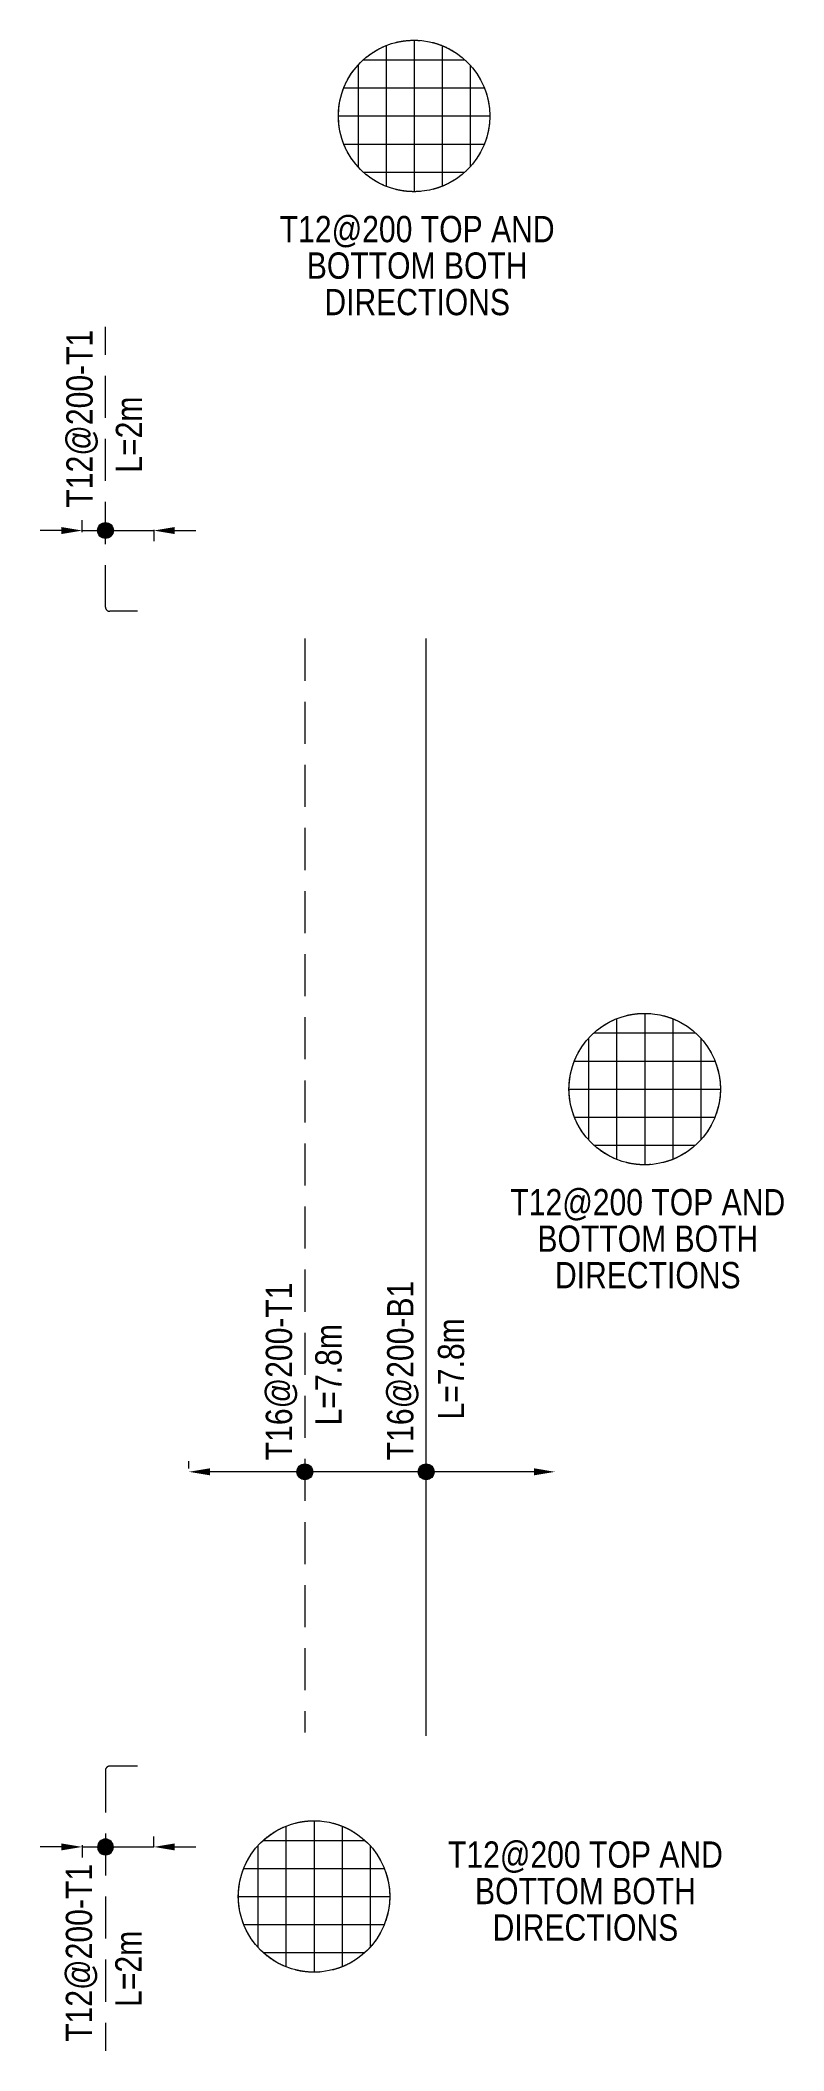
# Model space of a CAD drawing. Header units: millimetres. Extents: x 21640 to 26944, y -19968 to -5629.
import ezdxf

# ---------------------------------------------------------------- set-up
doc = ezdxf.new("R2010")
doc.units = ezdxf.units.MM
doc.header["$LTSCALE"] = 75
doc.header["$MEASUREMENT"] = 0
for name, pattern in [('Dash', [6, 3, -3]), ('Hidden', [6, 4, -2]), ('Hidden 1_16_', [2.38125, 1.5875, -0.79375]), ('Hidden 3_32_', [3.571875, 2.38125, -1.190625])]:
    doc.linetypes.add(name, pattern=pattern)
for name, color, linetype, lineweight in [('A-ANNO-NOTE', 131, 'Continuous', 9), ('A-DETL', 90, 'Continuous', 9), ('A-DETL-GENF', 92, 'Continuous', 9), ('A-DETL-HDLN', 90, 'Hidden 3_32_', 9), ('A-DETL-THIN', 151, 'Continuous', 9), ('A-WALL-HDLN', 110, 'Dash', 13), ('G-ANNO-SYMB', 111, 'Continuous', 9), ('G-ANNO-TEXT', 231, 'Continuous', 9)]:
    doc.layers.add(name, color=color, linetype=linetype, lineweight=lineweight)
doc.styles.add('Arial', font='arial.ttf', dxfattribs={"height": 250})
doc.styles.add('Arial Narrow', font='ARIALN.TTF', dxfattribs={"height": 187.5})
doc.styles.add('Arial Narrow_2', font='ARIALN.TTF', dxfattribs={"height": 262.5})
doc.dimstyles.new('WYE_STANDARD_-_2_5mm', dxfattribs={"dimscale": 304.8, "dimtxt": 187.5, "dimasz": 0.492126, "dimexe": 0.246063, "dimexo": 0.246063, "dimgap": 0.9, "dimtad": 0, "dimdec": 0, "dimzin": 0, "dimdsep": 46, "dimtxsty": 'Arial', "dimcen": 0.09, "dimazin": 0, "dimtfac": 1, "dimtdec": 0, "dimtix": 1, "dimtmove": 0, "dimatfit": 3, "dimfxl": 1, "dimtvp": 1, "dimtolj": 1, "dimtzin": 0, "dimlwd": 13, "dimlwe": 13, "dimarcsym": 2})

# ---------------------------------------------------------------- blocks, each defined once
blk = doc.blocks.new('SOGR')
at = {"layer": 'A-DETL'}
for p, q in [((39817, -9535), (39817, -10535)), ((40017, -9495), (40017, -10575)), ((40217, -9535), (40217, -10535)), ((39617, -9672), (39617, -10398)), ((39654, -9635), (40379, -9635)), ((40417, -9672), (40417, -10398)), ((39515, -9835), (40517, -9835)), ((39477, -10035), (40557, -10035)), ((39517, -10235), (40517, -10235)), ((39654, -10435), (40379, -10435))]:
    blk.add_line(p, q, dxfattribs=at)
at = {"layer": 'A-DETL-HDLN'}
blk.add_circle((40017, -10035), 540, dxfattribs=at)
at = {"layer": 'A-DETL-THIN'}
blk.add_circle((40017, -10035), 540, dxfattribs=at)
at = {"layer": 'A-WALL-HDLN', "linetype": 'Hidden 1_16_'}
for p, q in [((39817, -9535), (39817, -10535)), ((40017, -9495), (40017, -10575)), ((40217, -9535), (40217, -10535)), ((39617, -9672), (39617, -10398)), ((39654, -9635), (40379, -9635)), ((40417, -9672), (40417, -10398)), ((39515, -9835), (40517, -9835)), ((39477, -10035), (40557, -10035)), ((39517, -10235), (40517, -10235)), ((39654, -10435), (40379, -10435))]:
    blk.add_line(p, q, dxfattribs=at)
at = {"layer": 'G-ANNO-TEXT', "color": 7, "insert": (38784, -10748), "char_height": 187.5, "width": 2510.23, "attachment_point": 1, "line_spacing_factor": 0.83225, "style": 'Arial Narrow_2'}
blk.add_mtext('\\pxqc;T12@200 TOP AND BOTTOM BOTH DIRECTIONS', dxfattribs=at)
blk = doc.blocks.new('*D9')
at = {"layer": 'A-DETL-GENF', "color": 0, "lineweight": 13, "transparency": 16777216}
for p, q in [((22700, -15816), (22700, -15764)), ((25163, -15839), (22850, -15839))]:
    blk.add_line(p, q, dxfattribs=at)
at = {"layer": 'A-DETL-GENF', "color": 0, "transparency": 16777216}
for points in [[(22850, -15814), (22850, -15864), (22700, -15839)], [(25163, -15814), (25163, -15864), (25313, -15839)]]:
    blk.add_solid(points, dxfattribs=at)
at = {"layer": 'DEFPOINTS', "color": 0, "transparency": 16777216}
for p in [(22700, -15839), (22700, -15891), (25313, -15839)]:
    blk.add_point(p, dxfattribs=at)
blk = doc.blocks.new('DONAT')
at = {"layer": 'A-ANNO-NOTE'}
blk.add_hatch(color=256, dxfattribs=at).paths.add_polyline_path([(-10861, -13734), (-10856, -13734), (-10847, -13733), (-10835, -13728), (-10827, -13724), (-10818, -13716), (-10812, -13708), (-10806, -13695), (-10804, -13686), (-10803, -13674), (-10805, -13664), (-10807, -13658), (-10809, -13652), (-10814, -13644), (-10823, -13635), (-10833, -13628), (-10843, -13624), (-10854, -13622), (-10869, -13622), (-10882, -13627), (-10888, -13630), (-10898, -13637), (-10904, -13643), (-10909, -13652), (-10914, -13664), (-10915, -13669), (-10915, -13681), (-10914, -13691), (-10908, -13705), (-10905, -13711), (-10898, -13719), (-10890, -13725), (-10878, -13731), (-10871, -13733)], flags=0)
for radius, start, end in [(56.2, 90, 270), (56.2, 90, 270), (56.3, 270, 90), (56.3, 270, 90)]:
    blk.add_arc((-10859, -13678), radius, start, end, dxfattribs=at)
blk = doc.blocks.new('666666356')
at = {"layer": 'A-DETL'}
for p, q in [((26508, -21182), (26508, -22262)), ((26108, -21359), (26108, -22085)), ((26145, -21322), (26871, -21322)), ((26308, -21222), (26308, -22222)), ((26708, -21222), (26708, -22222)), ((26908, -21359), (26908, -22085)), ((26006, -21522), (27008, -21522)), ((25968, -21722), (27048, -21722)), ((26008, -21922), (27008, -21922)), ((26145, -22122), (26871, -22122))]:
    blk.add_line(p, q, dxfattribs=at)
at = {"layer": 'A-DETL-HDLN'}
blk.add_circle((26508, -21722), 540, dxfattribs=at)
at = {"layer": 'A-DETL-THIN'}
blk.add_circle((26508, -21722), 540, dxfattribs=at)
at = {"layer": 'A-WALL-HDLN', "linetype": 'Hidden 1_16_'}
for p, q in [((26508, -21182), (26508, -22262)), ((26108, -21359), (26108, -22085)), ((26145, -21322), (26871, -21322)), ((26308, -21222), (26308, -22222)), ((26708, -21222), (26708, -22222)), ((26908, -21359), (26908, -22085)), ((26006, -21522), (27008, -21522)), ((25968, -21722), (27048, -21722)), ((26008, -21922), (27008, -21922)), ((26145, -22122), (26871, -22122))]:
    blk.add_line(p, q, dxfattribs=at)
blk = doc.blocks.new('*D162')
at = {"layer": 'A-DETL-GENF', "color": 0, "lineweight": 13, "transparency": 16777216}
for p, q in [((21790, -9126), (21640, -9126)), ((21940, -9138), (21940, -9051)), ((21940, -9126), (22450, -9126)), ((22450, -9122), (22450, -9201)), ((22600, -9126), (22750, -9126))]:
    blk.add_line(p, q, dxfattribs=at)
at = {"layer": 'A-DETL-GENF', "color": 0, "transparency": 16777216}
for points in [[(21790, -9101), (21790, -9151), (21940, -9126)], [(22600, -9101), (22600, -9151), (22450, -9126)]]:
    blk.add_solid(points, dxfattribs=at)
at = {"layer": 'DEFPOINTS', "color": 0, "transparency": 16777216}
for p in [(22450, -9048), (22450, -9126), (21940, -9213)]:
    blk.add_point(p, dxfattribs=at)
blk = doc.blocks.new('*D163')
at = {"layer": 'A-DETL-GENF', "color": 0, "lineweight": 13, "transparency": 16777216}
for p, q in [((22450, -18517), (22450, -18439)), ((21790, -18514), (21640, -18514)), ((21940, -18502), (21940, -18589)), ((21940, -18514), (22450, -18514)), ((22600, -18514), (22750, -18514))]:
    blk.add_line(p, q, dxfattribs=at)
at = {"layer": 'A-DETL-GENF', "color": 0, "transparency": 16777216}
for points in [[(21790, -18489), (21790, -18539), (21940, -18514)], [(22600, -18489), (22600, -18539), (22450, -18514)]]:
    blk.add_solid(points, dxfattribs=at)
at = {"layer": 'DEFPOINTS', "color": 0, "transparency": 16777216}
for p in [(21940, -18427), (22450, -18514), (22450, -18592)]:
    blk.add_point(p, dxfattribs=at)

msp = doc.modelspace()

# ---------------------------------------------------------------- linework, layer by layer
at = {"layer": 'A-DETL-GENF'}
msp.add_line((24393.3, -17721.1), (24393.3, -9895.3), dxfattribs=at)
at = {"layer": 'A-DETL-GENF', "linetype": 'Hidden'}
for points in [[(22333, -9702), (22135.5, -9702, -0.4142136), (22105.5, -9672), (22105.5, -7672)], [(22333, -17938), (22135.5, -17938, 0.4142136), (22105.5, -17968), (22105.5, -19968)]]:
    msp.add_lwpolyline(points, format="xyb", dxfattribs=at)
msp.add_lwpolyline([(23528, -9897), (23528, -17699)], dxfattribs=at)

# ---------------------------------------------------------------- block references
at = {"xscale": -1, "rotation": 270}
for p in [(35783.3, 1733.3), (37205.8, -4979.7), (38071.1, -4979.7)]:
    msp.add_blockref('DONAT', p, dxfattribs=at)
msp.add_blockref('666666356', (-2914.9, 2854.5))
at = {"rotation": 270.0000015859433}
msp.add_blockref('DONAT', (35783.3, -29373.3), dxfattribs=at)
at = {"layer": 'G-ANNO-SYMB'}
for p in [(-15710.2, 3865.7), (-14065.2, -3074.3)]:
    msp.add_blockref('SOGR', p, dxfattribs=at)

# ---------------------------------------------------------------- texts
at = {"layer": 'A-ANNO-NOTE', "char_height": 187.5, "attachment_point": 1, "rotation": 90, "style": 'Arial Narrow'}
for s, insert, width in [('T12@200-T1', (21826.5, -8962.2), 1948.101), ('L=2m', (22179.3, -8713.4), 784.652), ('T16@200-T1', (23249, -15756.6), 1948.101), ('T16@200-B1', (24114.4, -15756.6), 1948.101), ('L=7.8m', (24476.4, -15466), 784.652), ('L=7.8m', (23601.8, -15507.8), 784.652), ('T12@200-T1', (21822.5, -19904.2), 1948.101), ('L=2m', (22175.3, -19655.4), 784.652)]:
    msp.add_mtext(s, dxfattribs=dict(at, insert=insert, width=width))
at = {"layer": 'G-ANNO-TEXT', "color": 7, "insert": (24273.9, -18474.7), "char_height": 187.5, "width": 2510.229, "attachment_point": 1, "line_spacing_factor": 0.83225, "style": 'Arial Narrow_2'}
msp.add_mtext('\\pxqc;T12@200 TOP AND BOTTOM BOTH DIRECTIONS', dxfattribs=at)

# ---------------------------------------------------------------- dimensions: what is measured, and where the dimension line sits
at = {"layer": 'A-DETL-GENF'}
dim = msp.add_linear_dim(base=(22450, -9126), p1=(21939.8, -9213), p2=(22450, -9047.5), text=' ', dimstyle='WYE_STANDARD_-_2_5mm', override={"dimpost": '<>', "dimfxl": 2160.698668}, dxfattribs=at)
dim.commit()
dim.dimension.update_dxf_attribs({"geometry": '*D162', "text_midpoint": (22194.9, -9126)})
dim = msp.add_linear_dim(base=(22700, -15838.9), p1=(25312.5, -15838.9), p2=(22700, -15891.2), text=' ', dimstyle='WYE_STANDARD_-_2_5mm', override={"dimpost": '<>', "dimfxl": 2160.698668}, dxfattribs=at)
dim.commit()
dim.dimension.update_dxf_attribs({"geometry": '*D9', "text_midpoint": (24732.9, -15838.9), "dimtype": 160})
dim = msp.add_linear_dim(base=(22450, -18514), p1=(21939.8, -18427), p2=(22450, -18592.5), angle=0, text=' ', dimstyle='WYE_STANDARD_-_2_5mm', override={"dimpost": '<>', "dimfxl": 2160.698668}, dxfattribs=at)
dim.commit()
dim.dimension.update_dxf_attribs({"geometry": '*D163', "text_midpoint": (22194.9, -18514)})

doc.saveas('drawing.dxf')
